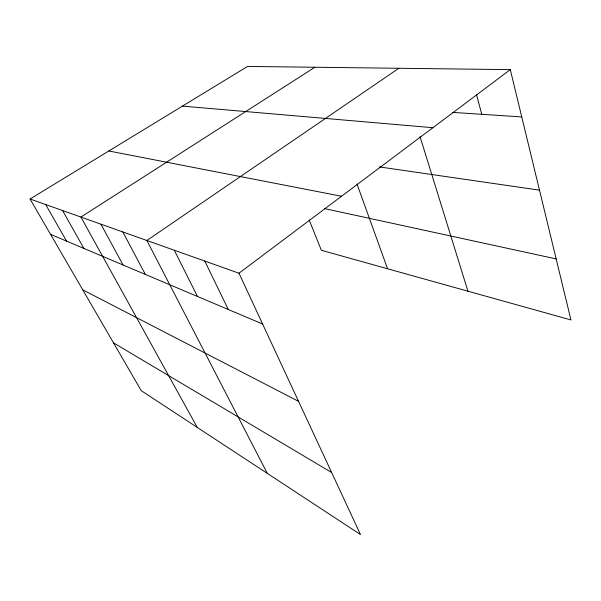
<?xml version="1.0" encoding="UTF-8"?>
<svg xmlns="http://www.w3.org/2000/svg" width="601" height="601" viewBox="0 0 601 601"><rect width="100%" height="100%" fill="white"/><g stroke="black" fill="none" stroke-linecap="round" stroke-linejoin="round"><path stroke-width="0.9" d="M510.294 69.633L247.567 66.433L30.05 198.991L238.98 273.215L510.294 69.633L570.95 319.95L321.362 250.286L309.139 219.846M398.869 68.274L146.884 240.498L267.332 473.423M314.894 67.252L80.925 217.066L197.286 427.446M452.718 112.402L521.751 116.925M182.464 106.107L432.9 127.705M379.374 166.913L539.495 190.156M108.834 150.979L341.548 196.249M324.435 208.562L556.158 258.903M50.552 234.33L262.599 324.007M82.75 289.847L298.554 401.348M113.499 342.848L331.639 472.506M30.05 198.991L141.227 390.65L360.495 534.567L238.98 273.215M45.668 204.543L66.576 241.106M62.572 210.545L83.9 248.431M100.938 224.173L123.077 265.003M122.829 231.956L145.359 274.424M174.29 250.234L197.496 296.481M204.806 261.074L228.267 309.492M357.017 184.056L387.57 268.767M420.016 136.532L467.939 291.2M476.458 94.432L481.762 114.303"/></g></svg>
